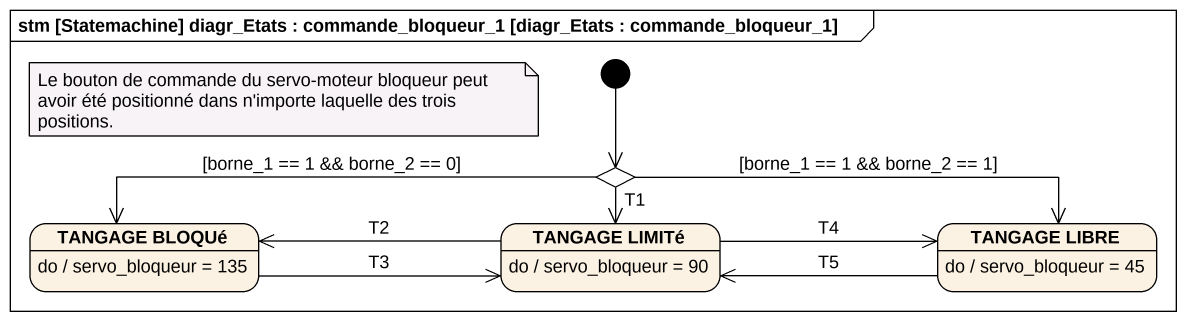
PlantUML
@startuml
mainframe stm [Statemachine] diagr_Etats : commande_bloqueur_1 [diagr_Etats : commande_bloqueur_1]
hide empty description
state choice1 <<choice>>
state "TANGAGE BLOQUé" as TANGAGE_BLOQUé
TANGAGE_BLOQUé : do / servo_bloqueur = 135
state "TANGAGE LIMITé" as TANGAGE_LIMITé
TANGAGE_LIMITé : do / servo_bloqueur = 90
state "TANGAGE LIBRE" as TANGAGE_LIBRE
TANGAGE_LIBRE : do / servo_bloqueur = 45
[*] --> choice1
choice1 -left-> TANGAGE_BLOQUé : [borne_1 == 1 && borne_2 == 0]
choice1 --> TANGAGE_LIMITé : T1
choice1 -right-> TANGAGE_LIBRE : [borne_1 == 1 && borne_2 == 1]
TANGAGE_BLOQUé -right-> TANGAGE_LIMITé : T3
TANGAGE_LIMITé -left-> TANGAGE_BLOQUé : T2
TANGAGE_LIMITé -right-> TANGAGE_LIBRE : T4
TANGAGE_LIBRE -left-> TANGAGE_LIMITé : T5
note as N1
  Le bouton de commande du servo-moteur bloqueur peut avoir été positionné dans n'importe laquelle des trois positions.
end note
@enduml
